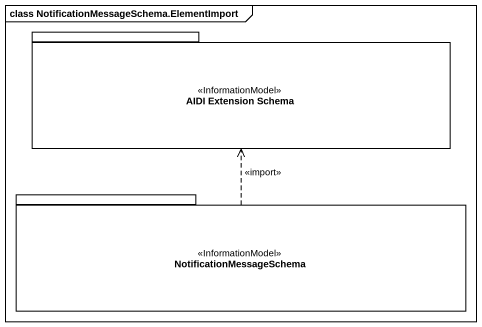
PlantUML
@startuml
mainframe class NotificationMessageSchema.ElementImport
package "AIDI Extension Schema" as AIDI_Extension_Schema <<InformationModel>> {
}
package NotificationMessageSchema <<InformationModel>> {
}
NotificationMessageSchema .up.> AIDI_Extension_Schema : <<import>>
@enduml
